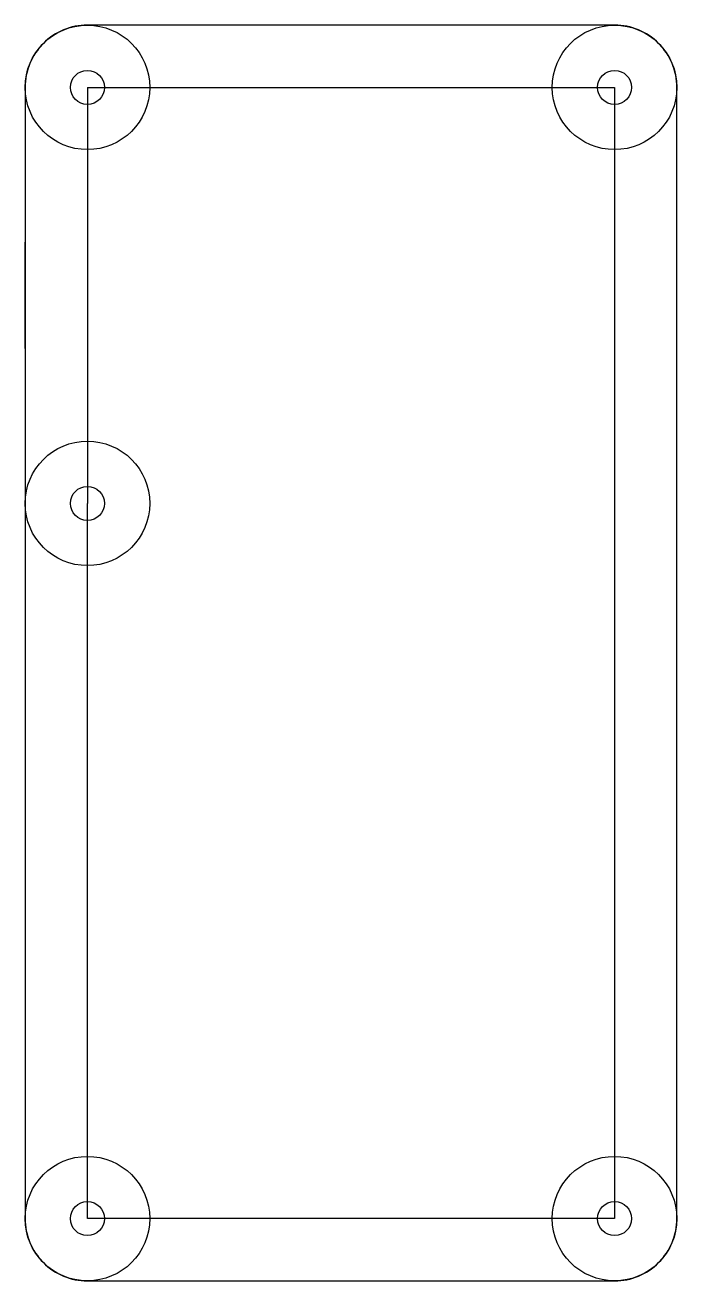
# Model space of a CAD drawing. Header units: millimetres. Extents: x 118.6 to 164.7, y -106.2 to -17.4.
import ezdxf

# ---------------------------------------------------------------- set-up
doc = ezdxf.new("R2010")
doc.units = ezdxf.units.MM
doc.layers.get('0').update_dxf_attribs({"linetype": 'CONTINUOUS'})

msp = doc.modelspace()

# ---------------------------------------------------------------- linework, layer by layer
for p, q in [((123, -21.8), (160.25, -21.8)), ((123, -21.8), (123, -51.2)), ((160.25, -21.8), (160.25, -101.75)), ((118.6, -40.25), (118.6, -32.75)), ((123, -101.75), (123, -51.2)), ((160.25, -101.75), (123, -101.75))]:
    msp.add_line(p, q)
msp.add_lwpolyline([(160.25, -17.4), (123, -17.4, 0.414214), (118.6, -21.8), (118.6, -101.75, 0.414214), (123, -106.15), (160.25, -106.15, 0.414214), (164.65, -101.75), (164.65, -21.8, 0.414214)], format="xyb", close=True)
for centre, radius in [((123, -21.8), 4.4), ((160.25, -21.8), 4.4), ((123, -21.8), 1.2), ((160.25, -21.8), 1.2), ((123, -51.2), 4.4), ((123, -51.2), 1.2), ((123, -101.75), 4.4), ((160.25, -101.75), 4.4), ((123, -101.75), 1.2), ((160.25, -101.75), 1.2)]:
    msp.add_circle(centre, radius)

doc.saveas('drawing.dxf')
